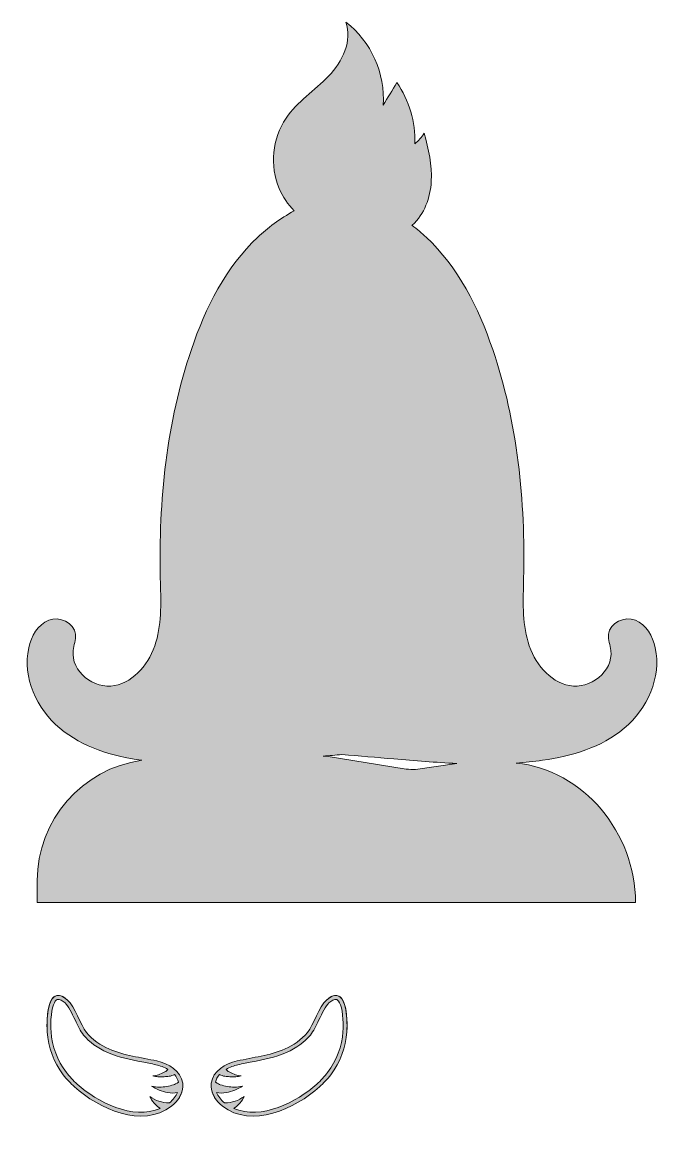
# Model space of a CAD drawing. Header units: millimetres. Extents: x 29 to 226, y -125 to -22.
# Drawn here: x 167.8 to 225.7, y -121.9 to -21.7 of the extents above; entities that cross this region are included whole.
import ezdxf

# ---------------------------------------------------------------- set-up
doc = ezdxf.new("R2010")
doc.units = ezdxf.units.MM
doc.header["$MEASUREMENT"] = 0
for name, color, linetype in [('e_0', 7, 'Continuous'), ('Layer 3', 7, 'Continuous'), ('Layer 4', 7, 'Continuous')]:
    doc.layers.add(name, color=color, linetype=linetype)

msp = doc.modelspace()

# ---------------------------------------------------------------- hatches: boundary and pattern name
at = {"layer": 'e_0'}
h = msp.add_hatch(color=1, dxfattribs=at)
h.dxf.hatch_style = 2
edge = h.paths.add_edge_path()
edge.add_spline(control_points=[(181.32, -119.83), (181.87, -119.4), (182.31, -118.76), (182.34, -118.07), (182.35, -117.96), (182.35, -117.86), (182.33, -117.75), (182.18, -116.67), (181.06, -115.99), (179.99, -115.75), (178.51, -115.41), (177.07, -115.28), (175.65, -114.66), (174.89, -114.32), (174.16, -113.83), (173.62, -113.18), (173.08, -112.51), (172.56, -110.81), (171.91, -110.24), (170.68, -109.13), (170.14, -110.34), (170.06, -111.98), (170.04, -112.35), (170.04, -112.73), (170.07, -113.12), (170.15, -114.51), (170.66, -115.87), (171.52, -116.99), (171.83, -117.4), (172.18, -117.77), (172.54, -118.1), (174.71, -120.06), (178.67, -121.89), (181.32, -119.83)], knot_values=[0, 0, 0, 0, 1, 1, 1, 2, 2, 2, 3, 3, 3, 4, 4, 4, 5, 5, 5, 6, 6, 6, 7, 7, 7, 8, 8, 8, 9, 9, 9, 10, 10, 10, 11, 11, 11, 11], degree=3, periodic=1)
edge = h.paths.add_edge_path()
edge.add_spline(control_points=[(181.12, -119.54), (181.11, -119.54), (181.1, -119.54), (181.09, -119.54), (180.47, -119.55), (179.85, -119.34), (179.36, -118.96), (179.54, -119.38), (179.84, -119.75), (180.23, -120), (180.25, -120.01), (180.28, -120.02), (180.3, -120.04), (177.82, -121.14), (174.54, -119.43), (172.78, -117.84), (172.42, -117.52), (172.09, -117.16), (171.8, -116.78), (170.99, -115.71), (170.5, -114.41), (170.42, -113.1), (170.39, -112.72), (170.39, -112.35), (170.41, -112), (170.47, -110.81), (170.75, -110.28), (170.98, -110.18), (171.18, -110.1), (171.5, -110.34), (171.68, -110.5), (171.99, -110.77), (172.3, -111.44), (172.59, -112.03), (172.84, -112.57), (173.08, -113.07), (173.35, -113.4), (173.88, -114.05), (174.63, -114.59), (175.51, -114.98), (176.55, -115.44), (177.62, -115.64), (178.64, -115.83), (179.06, -115.91), (179.49, -115.99), (179.91, -116.09), (180.27, -116.17), (180.65, -116.31), (180.99, -116.51), (180.97, -116.54), (180.94, -116.57), (180.93, -116.59), (180.84, -116.66), (180.74, -116.72), (180.64, -116.77), (180.32, -116.95), (179.97, -117.1), (179.61, -117.1), (179.76, -117.12), (179.96, -117.17), (180.09, -117.18), (180.29, -117.18), (180.45, -117.17), (180.65, -117.17), (180.8, -117.16), (180.95, -117.15), (181.1, -117.13), (181.27, -117.11), (181.44, -117.06), (181.58, -116.98), (181.76, -117.18), (181.89, -117.41), (181.96, -117.67), (181.75, -117.81), (181.59, -117.87), (181.51, -117.9), (181.1, -118.04), (180.66, -118.12), (180.23, -118.11), (179.98, -118.11), (179.74, -118.08), (179.5, -118.03), (179.96, -118.28), (180.44, -118.51), (180.96, -118.61), (181.26, -118.67), (181.57, -118.68), (181.86, -118.59), (181.72, -118.93), (181.46, -119.27), (181.12, -119.54)], knot_values=[0, 0, 0, 0, 1, 1, 1, 2, 2, 2, 3, 3, 3, 4, 4, 4, 5, 5, 5, 6, 6, 6, 7, 7, 7, 8, 8, 8, 9, 9, 9, 10, 10, 10, 11, 11, 11, 12, 12, 12, 13, 13, 13, 14, 14, 14, 15, 15, 15, 16, 16, 16, 17, 17, 17, 18, 18, 18, 19, 19, 19, 20, 20, 20, 21, 21, 21, 22, 22, 22, 23, 23, 23, 24, 24, 24, 25, 25, 25, 26, 26, 26, 27, 27, 27, 28, 28, 28, 29, 29, 29, 30, 30, 30, 30], degree=3, periodic=1)
h = msp.add_hatch(color=1, dxfattribs=at)
h.dxf.hatch_style = 2
edge = h.paths.add_edge_path()
edge.add_spline(control_points=[(194.7, -118.1), (195.06, -117.77), (195.41, -117.4), (195.72, -116.99), (196.58, -115.87), (197.09, -114.51), (197.18, -113.12), (197.2, -112.73), (197.2, -112.35), (197.18, -111.98), (197.1, -110.34), (196.56, -109.13), (195.33, -110.24), (194.68, -110.81), (194.16, -112.51), (193.62, -113.18), (193.08, -113.83), (192.35, -114.32), (191.59, -114.66), (190.17, -115.28), (188.73, -115.41), (187.25, -115.75), (186.18, -115.99), (185.06, -116.67), (184.91, -117.75), (184.9, -117.86), (184.89, -117.96), (184.9, -118.07), (184.93, -118.76), (185.37, -119.4), (185.92, -119.83), (188.57, -121.89), (192.53, -120.06), (194.7, -118.1)], knot_values=[0, 0, 0, 0, 1, 1, 1, 2, 2, 2, 3, 3, 3, 4, 4, 4, 5, 5, 5, 6, 6, 6, 7, 7, 7, 8, 8, 8, 9, 9, 9, 10, 10, 10, 11, 11, 11, 11], degree=3, periodic=1)
edge = h.paths.add_edge_path()
edge.add_spline(control_points=[(185.38, -118.59), (185.67, -118.68), (185.98, -118.67), (186.28, -118.61), (186.8, -118.51), (187.28, -118.28), (187.75, -118.03), (187.51, -118.08), (187.26, -118.11), (187.01, -118.11), (186.58, -118.12), (186.14, -118.04), (185.73, -117.9), (185.65, -117.87), (185.49, -117.81), (185.29, -117.67), (185.35, -117.41), (185.48, -117.18), (185.66, -116.98), (185.8, -117.06), (185.97, -117.11), (186.14, -117.13), (186.29, -117.15), (186.44, -117.16), (186.59, -117.17), (186.79, -117.17), (186.95, -117.18), (187.15, -117.18), (187.28, -117.17), (187.48, -117.12), (187.63, -117.1), (187.27, -117.1), (186.92, -116.95), (186.6, -116.77), (186.5, -116.72), (186.4, -116.66), (186.32, -116.59), (186.3, -116.57), (186.27, -116.54), (186.25, -116.51), (186.59, -116.31), (186.97, -116.17), (187.33, -116.09), (187.75, -115.99), (188.18, -115.91), (188.6, -115.83), (189.63, -115.64), (190.69, -115.44), (191.73, -114.98), (192.61, -114.59), (193.36, -114.05), (193.89, -113.4), (194.16, -113.07), (194.4, -112.57), (194.66, -112.03), (194.94, -111.44), (195.26, -110.77), (195.56, -110.5), (195.74, -110.34), (196.06, -110.1), (196.26, -110.18), (196.49, -110.28), (196.77, -110.81), (196.83, -112), (196.85, -112.35), (196.85, -112.72), (196.82, -113.1), (196.75, -114.41), (196.25, -115.71), (195.44, -116.78), (195.15, -117.16), (194.82, -117.52), (194.46, -117.84), (192.7, -119.43), (189.43, -121.14), (186.94, -120.04), (186.96, -120.02), (186.99, -120.01), (187.01, -120), (187.4, -119.75), (187.71, -119.38), (187.88, -118.96), (187.39, -119.34), (186.77, -119.55), (186.15, -119.54), (186.14, -119.54), (186.13, -119.54), (186.12, -119.54), (185.78, -119.27), (185.52, -118.93), (185.38, -118.59)], knot_values=[0, 0, 0, 0, 1, 1, 1, 2, 2, 2, 3, 3, 3, 4, 4, 4, 5, 5, 5, 6, 6, 6, 7, 7, 7, 8, 8, 8, 9, 9, 9, 10, 10, 10, 11, 11, 11, 12, 12, 12, 13, 13, 13, 14, 14, 14, 15, 15, 15, 16, 16, 16, 17, 17, 17, 18, 18, 18, 19, 19, 19, 20, 20, 20, 21, 21, 21, 22, 22, 22, 23, 23, 23, 24, 24, 24, 25, 25, 25, 26, 26, 26, 27, 27, 27, 28, 28, 28, 29, 29, 29, 30, 30, 30, 30], degree=3, periodic=1)
at = {"layer": 'Layer 3'}
h = msp.add_hatch(color=1, dxfattribs=at)
h.dxf.hatch_style = 2
edge = h.paths.add_edge_path()
edge.add_spline(control_points=[(212.5, -88.79), (213.29, -88.73), (214.09, -88.65), (214.89, -88.54), (217.53, -88.16), (220.21, -87.38), (222.28, -85.64), (224.34, -83.9), (225.68, -81.04), (225.09, -78.36), (224.86, -77.31), (224.26, -76.26), (223.29, -75.87), (222.31, -75.48), (220.98, -76.06), (220.86, -77.14), (220.81, -77.63), (221.01, -78.12), (221.07, -78.61), (221.3, -80.53), (219.17, -82.12), (217.33, -81.78), (215.48, -81.43), (214.12, -79.7), (213.58, -77.85), (213.03, -76), (213.13, -74.02), (213.18, -72.09), (213.34, -65.08), (212.63, -57.98), (210.38, -51.37), (209.09, -47.58), (207.24, -43.9), (204.36, -41.2), (203.99, -40.85), (203.55, -40.49), (203.07, -40.12), (203.08, -40.12), (203.08, -40.11), (203.09, -40.11), (204.2, -39.13), (204.74, -37.63), (204.82, -36.15), (204.9, -34.68), (204.57, -33.21), (204.17, -31.79), (203.96, -32.16), (203.67, -32.49), (203.33, -32.75), (203.39, -30.79), (202.82, -28.82), (201.71, -27.21), (201.3, -27.9), (200.88, -28.58), (200.46, -29.27), (200.69, -26.41), (199.37, -23.47), (197.08, -21.74), (197.72, -23.43), (196.77, -25.32), (195.52, -26.63), (194.27, -27.93), (192.7, -28.94), (191.68, -30.43), (190.42, -32.27), (190.18, -34.75), (191.06, -36.8), (191.38, -37.55), (191.85, -38.23), (192.42, -38.81), (191.14, -39.52), (189.96, -40.41), (189.12, -41.2), (186.24, -43.9), (184.39, -47.58), (183.11, -51.37), (180.85, -57.98), (180.14, -65.08), (180.3, -72.09), (180.35, -74.02), (180.45, -76), (179.91, -77.85), (179.36, -79.7), (178, -81.43), (176.16, -81.78), (174.31, -82.12), (172.19, -80.53), (172.42, -78.61), (172.47, -78.12), (172.67, -77.63), (172.62, -77.14), (172.51, -76.06), (171.17, -75.48), (170.2, -75.87), (169.22, -76.26), (168.63, -77.31), (168.39, -78.36), (167.8, -81.04), (169.14, -83.9), (171.21, -85.64), (173.28, -87.38), (175.95, -88.16), (178.6, -88.54), (178.6, -88.54), (178.61, -88.54), (178.62, -88.54), (173.22, -89.3), (169.16, -93.93), (169.16, -99.43), (169.16, -99.43), (169.16, -101.4), (169.16, -101.4), (169.16, -101.4), (223.3, -101.4), (223.3, -101.4), (223.3, -101.4), (223.3, -101.4), (223.3, -101.4), (223.3, -95.13), (218.61, -89.41), (212.5, -88.79)], knot_values=[0, 0, 0, 0, 1, 1, 1, 2, 2, 2, 3, 3, 3, 4, 4, 4, 5, 5, 5, 6, 6, 6, 7, 7, 7, 8, 8, 8, 9, 9, 9, 10, 10, 10, 11, 11, 11, 12, 12, 12, 13, 13, 13, 14, 14, 14, 15, 15, 15, 16, 16, 16, 17, 17, 17, 18, 18, 18, 19, 19, 19, 20, 20, 20, 21, 21, 21, 22, 22, 22, 23, 23, 23, 24, 24, 24, 25, 25, 25, 26, 26, 26, 27, 27, 27, 28, 28, 28, 29, 29, 29, 30, 30, 30, 31, 31, 31, 32, 32, 32, 33, 33, 33, 34, 34, 34, 35, 35, 35, 36, 36, 36, 37, 37, 37, 38, 38, 38, 39, 39, 39, 40, 40, 40, 40], degree=3, periodic=1)
edge = h.paths.add_edge_path()
edge.add_spline(control_points=[(203.38, -89.37), (203.11, -89.37), (202.83, -89.36), (202.56, -89.34), (202.56, -89.34), (195.3, -88.17), (195.3, -88.17), (195.3, -88.17), (195.04, -88.16), (195.04, -88.16), (195.61, -88.12), (196.17, -88.07), (196.74, -88.02), (198.31, -88.15), (199.87, -88.28), (201.44, -88.42), (203.33, -88.58), (205.22, -88.74), (207.12, -88.82), (207.12, -88.82), (203.38, -89.37), (203.38, -89.37)], knot_values=[0, 0, 0, 0, 1, 1, 1, 2, 2, 2, 3, 3, 3, 4, 4, 4, 5, 5, 5, 6, 6, 6, 7, 7, 7, 7], degree=3, periodic=1)

# ---------------------------------------------------------------- linework, layer by layer
at = {"layer": 'e_0', "lineweight": 0}
for points, knots in [([(181.32, -119.83), (181.87, -119.4), (182.31, -118.76), (182.34, -118.07), (182.35, -117.96), (182.35, -117.86), (182.33, -117.75), (182.18, -116.67), (181.06, -115.99), (179.99, -115.75), (178.51, -115.41), (177.07, -115.28), (175.65, -114.66), (174.89, -114.32), (174.16, -113.83), (173.62, -113.18), (173.08, -112.51), (172.56, -110.81), (171.91, -110.24), (170.68, -109.13), (170.14, -110.34), (170.06, -111.98), (170.04, -112.35), (170.04, -112.73), (170.07, -113.12), (170.15, -114.51), (170.66, -115.87), (171.52, -116.99), (171.83, -117.4), (172.18, -117.77), (172.54, -118.1), (174.71, -120.06), (178.67, -121.89), (181.32, -119.83)], [0, 0, 0, 0, 1, 1, 1, 2, 2, 2, 3, 3, 3, 4, 4, 4, 5, 5, 5, 6, 6, 6, 7, 7, 7, 8, 8, 8, 9, 9, 9, 10, 10, 10, 11, 11, 11, 11]), ([(194.7, -118.1), (195.06, -117.77), (195.41, -117.4), (195.72, -116.99), (196.58, -115.87), (197.09, -114.51), (197.18, -113.12), (197.2, -112.73), (197.2, -112.35), (197.18, -111.98), (197.1, -110.34), (196.56, -109.13), (195.33, -110.24), (194.68, -110.81), (194.16, -112.51), (193.62, -113.18), (193.08, -113.83), (192.35, -114.32), (191.59, -114.66), (190.17, -115.28), (188.73, -115.41), (187.25, -115.75), (186.18, -115.99), (185.06, -116.67), (184.91, -117.75), (184.9, -117.86), (184.89, -117.96), (184.9, -118.07), (184.93, -118.76), (185.37, -119.4), (185.92, -119.83), (188.57, -121.89), (192.53, -120.06), (194.7, -118.1)], [0, 0, 0, 0, 1, 1, 1, 2, 2, 2, 3, 3, 3, 4, 4, 4, 5, 5, 5, 6, 6, 6, 7, 7, 7, 8, 8, 8, 9, 9, 9, 10, 10, 10, 11, 11, 11, 11]), ([(181.12, -119.54), (181.11, -119.54), (181.1, -119.54), (181.09, -119.54), (180.47, -119.55), (179.85, -119.34), (179.36, -118.96), (179.54, -119.38), (179.84, -119.75), (180.23, -120), (180.25, -120.01), (180.28, -120.02), (180.3, -120.04), (177.82, -121.14), (174.54, -119.43), (172.78, -117.84), (172.42, -117.52), (172.09, -117.16), (171.8, -116.78), (170.99, -115.71), (170.5, -114.41), (170.42, -113.1), (170.39, -112.72), (170.39, -112.35), (170.41, -112), (170.47, -110.81), (170.75, -110.28), (170.98, -110.18), (171.18, -110.1), (171.5, -110.34), (171.68, -110.5), (171.99, -110.77), (172.3, -111.44), (172.59, -112.03), (172.84, -112.57), (173.08, -113.07), (173.35, -113.4), (173.88, -114.05), (174.63, -114.59), (175.51, -114.98), (176.55, -115.44), (177.62, -115.64), (178.64, -115.83), (179.06, -115.91), (179.49, -115.99), (179.91, -116.09), (180.27, -116.17), (180.65, -116.31), (180.99, -116.51), (180.97, -116.54), (180.94, -116.57), (180.93, -116.59), (180.84, -116.66), (180.74, -116.72), (180.64, -116.77), (180.32, -116.95), (179.97, -117.1), (179.61, -117.1), (179.76, -117.12), (179.96, -117.17), (180.09, -117.18), (180.29, -117.18), (180.45, -117.17), (180.65, -117.17), (180.8, -117.16), (180.95, -117.15), (181.1, -117.13), (181.27, -117.11), (181.44, -117.06), (181.58, -116.98), (181.76, -117.18), (181.89, -117.41), (181.96, -117.67), (181.75, -117.81), (181.59, -117.87), (181.51, -117.9), (181.1, -118.04), (180.66, -118.12), (180.23, -118.11), (179.98, -118.11), (179.74, -118.08), (179.5, -118.03), (179.96, -118.28), (180.44, -118.51), (180.96, -118.61), (181.26, -118.67), (181.57, -118.68), (181.86, -118.59), (181.72, -118.93), (181.46, -119.27), (181.12, -119.54)], [0, 0, 0, 0, 1, 1, 1, 2, 2, 2, 3, 3, 3, 4, 4, 4, 5, 5, 5, 6, 6, 6, 7, 7, 7, 8, 8, 8, 9, 9, 9, 10, 10, 10, 11, 11, 11, 12, 12, 12, 13, 13, 13, 14, 14, 14, 15, 15, 15, 16, 16, 16, 17, 17, 17, 18, 18, 18, 19, 19, 19, 20, 20, 20, 21, 21, 21, 22, 22, 22, 23, 23, 23, 24, 24, 24, 25, 25, 25, 26, 26, 26, 27, 27, 27, 28, 28, 28, 29, 29, 29, 30, 30, 30, 30]), ([(185.38, -118.59), (185.67, -118.68), (185.98, -118.67), (186.28, -118.61), (186.8, -118.51), (187.28, -118.28), (187.75, -118.03), (187.51, -118.08), (187.26, -118.11), (187.01, -118.11), (186.58, -118.12), (186.14, -118.04), (185.73, -117.9), (185.65, -117.87), (185.49, -117.81), (185.29, -117.67), (185.35, -117.41), (185.48, -117.18), (185.66, -116.98), (185.8, -117.06), (185.97, -117.11), (186.14, -117.13), (186.29, -117.15), (186.44, -117.16), (186.59, -117.17), (186.79, -117.17), (186.95, -117.18), (187.15, -117.18), (187.28, -117.17), (187.48, -117.12), (187.63, -117.1), (187.27, -117.1), (186.92, -116.95), (186.6, -116.77), (186.5, -116.72), (186.4, -116.66), (186.32, -116.59), (186.3, -116.57), (186.27, -116.54), (186.25, -116.51), (186.59, -116.31), (186.97, -116.17), (187.33, -116.09), (187.75, -115.99), (188.18, -115.91), (188.6, -115.83), (189.63, -115.64), (190.69, -115.44), (191.73, -114.98), (192.61, -114.59), (193.36, -114.05), (193.89, -113.4), (194.16, -113.07), (194.4, -112.57), (194.66, -112.03), (194.94, -111.44), (195.26, -110.77), (195.56, -110.5), (195.74, -110.34), (196.06, -110.1), (196.26, -110.18), (196.49, -110.28), (196.77, -110.81), (196.83, -112), (196.85, -112.35), (196.85, -112.72), (196.82, -113.1), (196.75, -114.41), (196.25, -115.71), (195.44, -116.78), (195.15, -117.16), (194.82, -117.52), (194.46, -117.84), (192.7, -119.43), (189.43, -121.14), (186.94, -120.04), (186.96, -120.02), (186.99, -120.01), (187.01, -120), (187.4, -119.75), (187.71, -119.38), (187.88, -118.96), (187.39, -119.34), (186.77, -119.55), (186.15, -119.54), (186.14, -119.54), (186.13, -119.54), (186.12, -119.54), (185.78, -119.27), (185.52, -118.93), (185.38, -118.59)], [0, 0, 0, 0, 1, 1, 1, 2, 2, 2, 3, 3, 3, 4, 4, 4, 5, 5, 5, 6, 6, 6, 7, 7, 7, 8, 8, 8, 9, 9, 9, 10, 10, 10, 11, 11, 11, 12, 12, 12, 13, 13, 13, 14, 14, 14, 15, 15, 15, 16, 16, 16, 17, 17, 17, 18, 18, 18, 19, 19, 19, 20, 20, 20, 21, 21, 21, 22, 22, 22, 23, 23, 23, 24, 24, 24, 25, 25, 25, 26, 26, 26, 27, 27, 27, 28, 28, 28, 29, 29, 29, 30, 30, 30, 30])]:
    msp.add_open_spline(points, degree=3, knots=knots, dxfattribs=at)
at = {"layer": 'Layer 3', "lineweight": 0}
for points, knots in [([(212.5, -88.79), (213.29, -88.73), (214.09, -88.65), (214.89, -88.54), (217.53, -88.16), (220.21, -87.38), (222.28, -85.64), (224.34, -83.9), (225.68, -81.04), (225.09, -78.36), (224.86, -77.31), (224.26, -76.26), (223.29, -75.87), (222.31, -75.48), (220.98, -76.06), (220.86, -77.14), (220.81, -77.63), (221.01, -78.12), (221.07, -78.61), (221.3, -80.53), (219.17, -82.12), (217.33, -81.78), (215.48, -81.43), (214.12, -79.7), (213.58, -77.85), (213.03, -76), (213.13, -74.02), (213.18, -72.09), (213.34, -65.08), (212.63, -57.98), (210.38, -51.37), (209.09, -47.58), (207.24, -43.9), (204.36, -41.2), (203.99, -40.85), (203.55, -40.49), (203.07, -40.12), (203.08, -40.12), (203.08, -40.11), (203.09, -40.11), (204.2, -39.13), (204.74, -37.63), (204.82, -36.15), (204.9, -34.68), (204.57, -33.21), (204.17, -31.79), (203.96, -32.16), (203.67, -32.49), (203.33, -32.75), (203.39, -30.79), (202.82, -28.82), (201.71, -27.21), (201.3, -27.9), (200.88, -28.58), (200.46, -29.27), (200.69, -26.41), (199.37, -23.47), (197.08, -21.74), (197.72, -23.43), (196.77, -25.32), (195.52, -26.63), (194.27, -27.93), (192.7, -28.94), (191.68, -30.43), (190.42, -32.27), (190.18, -34.75), (191.06, -36.8), (191.38, -37.55), (191.85, -38.23), (192.42, -38.81), (191.14, -39.52), (189.96, -40.41), (189.12, -41.2), (186.24, -43.9), (184.39, -47.58), (183.11, -51.37), (180.85, -57.98), (180.14, -65.08), (180.3, -72.09), (180.35, -74.02), (180.45, -76), (179.91, -77.85), (179.36, -79.7), (178, -81.43), (176.16, -81.78), (174.31, -82.12), (172.19, -80.53), (172.42, -78.61), (172.47, -78.12), (172.67, -77.63), (172.62, -77.14), (172.51, -76.06), (171.17, -75.48), (170.2, -75.87), (169.22, -76.26), (168.63, -77.31), (168.39, -78.36), (167.8, -81.04), (169.14, -83.9), (171.21, -85.64), (173.28, -87.38), (175.95, -88.16), (178.6, -88.54), (178.6, -88.54), (178.61, -88.54), (178.62, -88.54), (173.22, -89.3), (169.16, -93.93), (169.16, -99.43), (169.16, -99.43), (169.16, -101.4), (169.16, -101.4), (169.16, -101.4), (223.3, -101.4), (223.3, -101.4), (223.3, -101.4), (223.3, -101.4), (223.3, -101.4), (223.3, -95.13), (218.61, -89.41), (212.5, -88.79)], [0, 0, 0, 0, 1, 1, 1, 2, 2, 2, 3, 3, 3, 4, 4, 4, 5, 5, 5, 6, 6, 6, 7, 7, 7, 8, 8, 8, 9, 9, 9, 10, 10, 10, 11, 11, 11, 12, 12, 12, 13, 13, 13, 14, 14, 14, 15, 15, 15, 16, 16, 16, 17, 17, 17, 18, 18, 18, 19, 19, 19, 20, 20, 20, 21, 21, 21, 22, 22, 22, 23, 23, 23, 24, 24, 24, 25, 25, 25, 26, 26, 26, 27, 27, 27, 28, 28, 28, 29, 29, 29, 30, 30, 30, 31, 31, 31, 32, 32, 32, 33, 33, 33, 34, 34, 34, 35, 35, 35, 36, 36, 36, 37, 37, 37, 38, 38, 38, 39, 39, 39, 40, 40, 40, 40]), ([(203.38, -89.37), (203.11, -89.37), (202.83, -89.36), (202.56, -89.34), (202.56, -89.34), (195.3, -88.17), (195.3, -88.17), (195.3, -88.17), (195.04, -88.16), (195.04, -88.16), (195.61, -88.12), (196.17, -88.07), (196.74, -88.02), (198.31, -88.15), (199.87, -88.28), (201.44, -88.42), (203.33, -88.58), (205.22, -88.74), (207.12, -88.82), (207.12, -88.82), (203.38, -89.37), (203.38, -89.37)], [0, 0, 0, 0, 1, 1, 1, 2, 2, 2, 3, 3, 3, 4, 4, 4, 5, 5, 5, 6, 6, 6, 7, 7, 7, 7])]:
    msp.add_open_spline(points, degree=3, knots=knots, dxfattribs=at)
at = {"layer": 'Layer 4', "lineweight": 0}
for points in [[(171.52, -116.99), (171.83, -117.4), (172.18, -117.77), (172.54, -118.1), (174.71, -120.06), (178.67, -121.89), (181.32, -119.83), (181.96, -119.34), (182.44, -118.55), (182.33, -117.75), (182.18, -116.67), (181.06, -115.99), (179.99, -115.75), (178.51, -115.41), (177.07, -115.28), (175.65, -114.66), (174.89, -114.32), (174.16, -113.83), (173.62, -113.18), (173.08, -112.51), (172.56, -110.81), (171.91, -110.24), (170.41, -108.89), (169.94, -111), (170.07, -113.12), (170.15, -114.51), (170.66, -115.87), (171.52, -116.99)], [(195.72, -116.99), (195.41, -117.4), (195.06, -117.77), (194.7, -118.1), (192.53, -120.06), (188.57, -121.89), (185.92, -119.83), (185.28, -119.34), (184.8, -118.55), (184.91, -117.75), (185.06, -116.67), (186.18, -115.99), (187.25, -115.75), (188.73, -115.41), (190.17, -115.28), (191.59, -114.66), (192.35, -114.32), (193.08, -113.83), (193.62, -113.18), (194.16, -112.51), (194.68, -110.81), (195.33, -110.24), (196.84, -108.89), (197.3, -111), (197.18, -113.12), (197.09, -114.51), (196.58, -115.87), (195.72, -116.99)]]:
    msp.add_open_spline(points, degree=3, knots=[0, 0, 0, 0, 1, 1, 1, 2, 2, 2, 3, 3, 3, 4, 4, 4, 5, 5, 5, 6, 6, 6, 7, 7, 7, 8, 8, 8, 9, 9, 9, 9], dxfattribs=at)

doc.saveas('drawing.dxf')
